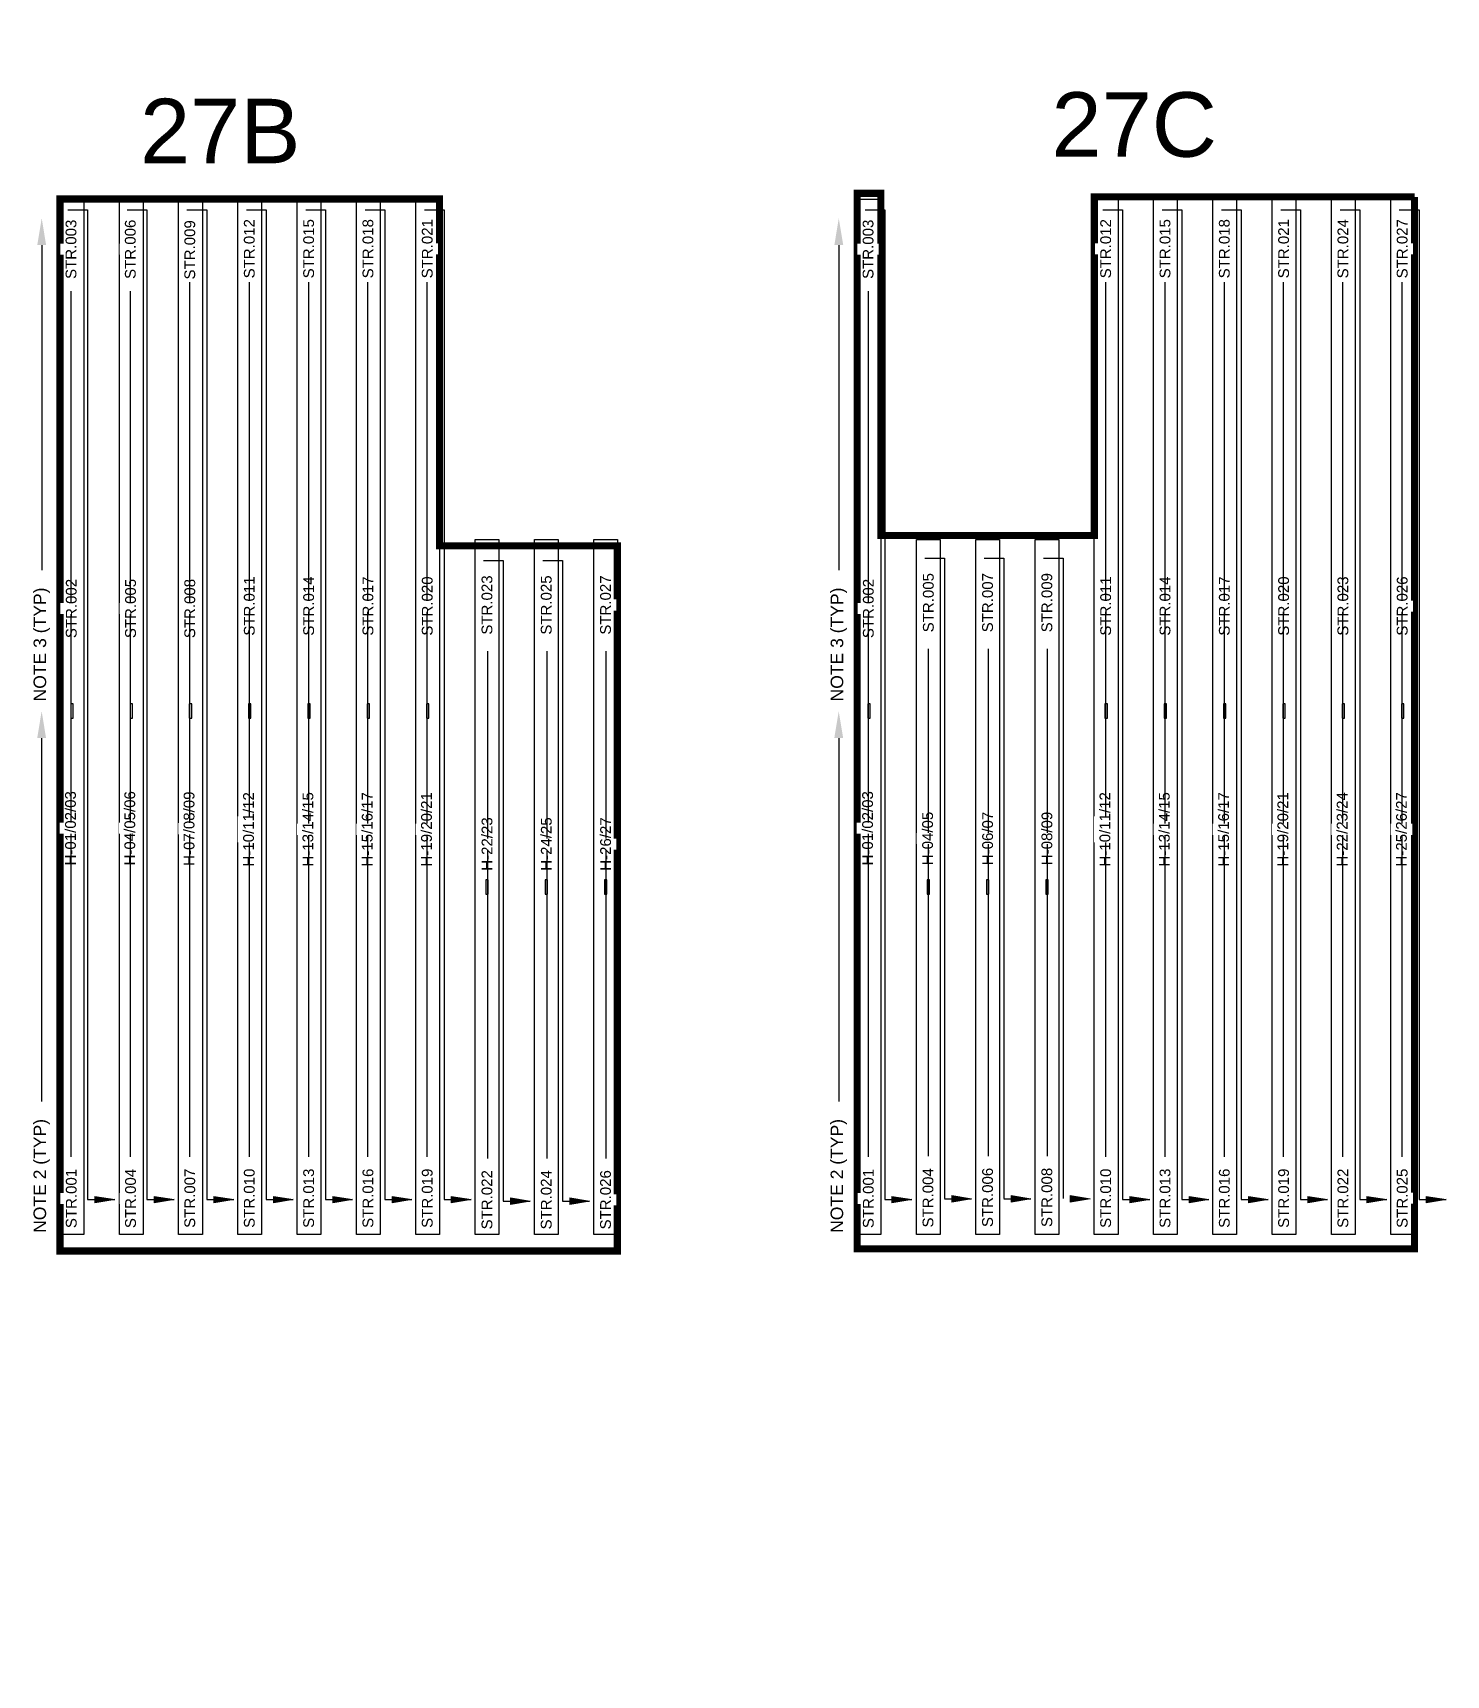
# Model space of a CAD drawing. Header units: inches. Extents: x -4 to 3761, y -12 to 63679.
# Drawn here: x 3314.1 to 3708.2, y 1378 to 1836.2 of the extents above; entities that cross this region are included whole.
import ezdxf
from ezdxf import colors
from ezdxf.entities.mleader import LeaderData, LeaderLine
from ezdxf.math import Vec2, Vec3

# ---------------------------------------------------------------- set-up
doc = ezdxf.new("R2010")
doc.units = ezdxf.units.IN
doc.header["$MEASUREMENT"] = 0
for name, color, linetype in [('E-TEXT', 7, 'Continuous'), ('G-ANNO-TEXT', 1, 'Continuous'), ('PV-LBD ARCHETYPES', 7, 'Continuous'), ('PVcase PV Modules (optimised)', 142, 'Continuous'), ('RISEN', 130, 'Continuous')]:
    doc.layers.add(name, color=color, linetype=linetype)
doc.styles.add('NEI-A', font='arial.ttf')

# ---------------------------------------------------------------- blocks, each defined once
blk = doc.blocks.new('1P87@52DEG F TR ID1 PVBlock')
at = {"color": 0}
blk.add_polyline3d([(0, 1.135500000000008, 0), (6.363065629955145e-14, -287.7025, 6.363065629955144e-14), (-6.613999999999936, -287.7025, 6.363065629955144e-14), (-6.614, 1.135500000000006, 0)], close=True, dxfattribs=at)
at = {"layer": 'PVcase PV Modules (optimised)', "color": 0}
blk.add_lwpolyline([(-2.9763, -142.9205), (-3.6377, -142.9205), (-3.6377, -146.9205), (-2.9763, -146.9205)], close=True, dxfattribs=at)
blk = doc.blocks.new('1P58@52DEG F TR ID1 PVBlock')
at = {"color": 0}
blk.add_polyline3d([(0, 1.135499999999993, 0), (4.254840924033943e-14, -192.7565, 4.254840924033942e-14), (-6.613999999999957, -192.7565, 4.254840924033942e-14), (-6.614, 1.135499999999992, 0)], close=True, dxfattribs=at)
at = {"layer": 'PVcase PV Modules (optimised)', "color": 0}
blk.add_lwpolyline([(-2.9763, -93.81050000000002), (-3.6377, -93.81050000000002), (-3.6377, -97.81050000000002), (-2.9763, -97.81050000000002)], close=True, dxfattribs=at)
blk = doc.blocks.new('_ClosedBlank')
at = {"color": 0, "linetype": 'ByBlock', "lineweight": -2}
for p, q in [((-1, 0.1666666666666667), (0, 0)), ((-1, 0.1666666666666667), (-1, -0.1666666666666667)), ((0, 0), (-1, -0.1666666666666667))]:
    blk.add_line(p, q, dxfattribs=at)
blk = doc.blocks.new('AR')
h = blk.add_hatch(color=256)
h.dxf.hatch_style = 1
h.paths.add_polyline_path([(0, 0.03000078521930405), (0, -0.03000078521930405), (0.1800047113158314, 0)])
at = {"xscale": 0.1800047113158301, "yscale": 0.1800047113158301, "zscale": 0.1800047113158301}
blk.add_blockref('_ClosedBlank', (0.1800047113158314, 0), dxfattribs=at)

msp = doc.modelspace()

# ---------------------------------------------------------------- linework, layer by layer
at = {"const_width": 2, "elevation": 5.564699999999529}
msp.add_lwpolyline([(3699.387521134391, 1790.437173639233), (3610.094347906, 1790.437173639233), (3610.094347906, 1695.986558653223), (3550.565321134221, 1695.986558653223), (3550.565321134221, 1791.429968915456), (3543.951147905834, 1791.429968915573), (3543.951147905951, 1496.974968915498), (3699.387347905947, 1496.974968915498), (3699.387347905947, 1790.437173639233)], dxfattribs=at)
at = {"const_width": 2}
msp.add_lwpolyline([(3477.082236048467, 1693.061984926039), (3427.486662819566, 1693.061984926039), (3427.48683604801, 1789.832253576531), (3321.657862819549, 1789.832253576531), (3321.657862819549, 1496.370048852679), (3477.082236048467, 1496.370048852563), (3477.082236048467, 1693.061984926039)], dxfattribs=at)
at = {"layer": 'E-TEXT'}
for p, q in [((3323.848668900951, 1786.786104793935), (3329.347103044558, 1786.786104793935)), ((3329.347103044558, 1786.786104793935), (3329.347103044558, 1510.724962608232)), ((3340.384468900905, 1786.786104793935), (3345.882903044512, 1786.786104793935)), ((3345.882903044512, 1786.786104793935), (3345.882903044512, 1510.724962608232)), ((3357.055396777628, 1786.815074772616), (3362.553830921235, 1786.815074772616)), ((3373.647469581388, 1786.815074772616), (3379.145903724995, 1786.815074772616)), ((3390.183269581342, 1786.815074772616), (3395.681703724949, 1786.815074772616)), ((3406.719069581296, 1786.815074772616), (3412.217503724903, 1786.815074772616)), ((3423.254869581251, 1786.815074772616), (3428.753303724857, 1786.815074772616)), ((3546.141953987003, 1786.786104793237, 5.564699999999522), (3551.64038813061, 1786.786104793237, 5.564699999999522)), ((3551.64038813061, 1786.786104793237, 5.564699999999522), (3551.64038813061, 1510.724962607534, 5.564699999999522)), ((3612.476554667744, 1786.815074772616), (3617.974988811351, 1786.815074772616)), ((3629.012354667698, 1786.815074772616), (3634.510788811305, 1786.815074772616)), ((3645.548154667652, 1786.815074772616), (3651.046588811259, 1786.815074772616)), ((3662.083954667607, 1786.815074772616), (3667.582388811213, 1786.815074772616)), ((3678.619754667561, 1786.815074772383), (3684.118188811167, 1786.815074772383)), ((3695.155554667515, 1786.81507477215), (3700.653988811122, 1786.81507477215)), ((3324.790672248163, 1522.609644847033), (3324.790672253635, 1764.148730429397)), ((3341.326472248118, 1522.609644847033), (3341.326472253589, 1764.148730429397)), ((3357.853514451584, 1522.609644847033), (3357.853514457056, 1766.630582476659)), ((3374.445587255344, 1522.609644847033), (3374.445587260816, 1766.630582476659)), ((3390.998232522564, 1522.609644847033), (3390.998232528036, 1766.630582476659)), ((3407.534032522518, 1522.609644847033), (3407.53403252799, 1766.630582476659)), ((3424.069832522473, 1522.609644847033), (3424.069832527944, 1766.630582476659)), ((3547.083957334216, 1522.609644846334, 5.564699999999522), (3547.083957339687, 1764.148730428699, 5.564699999999522)), ((3613.2746723417, 1522.609644847033), (3613.274672347171, 1766.630582476659)), ((3629.82731760892, 1522.609644847033), (3629.827317614392, 1766.630582476659)), ((3646.363117608874, 1522.609644847033), (3646.363117614346, 1766.630582476659)), ((3662.898917608828, 1522.609644847033), (3662.8989176143, 1766.630582476659)), ((3679.434717608783, 1522.6096448468), (3679.434717614254, 1766.630582476426)), ((3695.970517608737, 1522.609644846567), (3695.970517614208, 1766.630582476193)), ((3439.738604887672, 1689.03110328286, 5.564699999987539), (3445.237039031279, 1689.03110328286, 5.564699999987539)), ((3456.274404887743, 1689.031103282976, 5.564699999987536), (3461.772839031349, 1689.031103282976, 5.564699999987536)), ((3562.817089973883, 1689.686970126741, 5.564699999999457), (3568.31552411749, 1689.686970126741, 5.564699999999457)), ((3579.352889973954, 1689.686970126741, 5.564699999999457), (3584.85132411756, 1689.686970126741, 5.564699999999457)), ((3595.888689974024, 1689.686970126857, 5.564699999999457), (3601.387124117631, 1689.686970126857, 5.564699999999457)), ((3440.928085811254, 1522.184676625459, 5.564699999987539), (3440.928085816725, 1663.703082607635, 5.564699999987539)), ((3457.463885811324, 1522.184676625459, 5.564699999987539), (3457.463885816796, 1663.703082607635, 5.564699999987539)), ((3473.999685811395, 1522.184676625575, 5.564699999987536), (3473.999685816867, 1663.703082607752, 5.564699999987536)), ((3563.82232018833, 1522.84054346934, 5.564699999999457), (3563.822320193801, 1664.358949451517, 5.564699999999457)), ((3580.542370897535, 1522.84054346934, 5.564699999999457), (3580.542370903007, 1664.358949451517, 5.564699999999457)), ((3597.078170897606, 1522.84054346934, 5.564699999999457), (3597.078170903078, 1664.358949451517, 5.564699999999457)), ((3345.882903044512, 1510.680917472853), (3353.440822640252, 1510.680917472853)), ((3551.64038813061, 1510.680917472155, 5.564699999999522), (3559.19830772635, 1510.680917472155, 5.564699999999522))]:
    msp.add_line(p, q, dxfattribs=at)

# ---------------------------------------------------------------- block references
at = {"layer": 'E-TEXT', "xscale": 30.78777906583937, "yscale": 30.78777906583937, "zscale": 30.78777906583937}
for p in [(3347.898877357416, 1510.680917472853), (3364.569805234139, 1510.68091747297), (3381.161878037899, 1510.68091747297), (3397.697678037853, 1510.68091747297), (3414.233478037807, 1510.68091747297), (3430.769278037762, 1510.68091747297), (3553.656362443514, 1510.680917472155, 5.564699999999522), (3603.403098430535, 1510.911816095277, 5.564699999999457), (3619.990963124255, 1510.68091747297), (3636.526763124209, 1510.68091747297), (3653.062563124163, 1510.68091747297), (3669.598363124117, 1510.68091747297), (3686.134163124072, 1510.680917472737), (3702.669963124026, 1510.680917472504)]:
    msp.add_blockref('AR', p, dxfattribs=at)
at = {"layer": 'RISEN', "rotation": 180}
for p in [(3321.657862819782, 1502.129753576517), (3338.193662819736, 1502.129753576401), (3354.72946281969, 1502.129753576401), (3371.265262819644, 1502.129753576401), (3387.801062819598, 1502.129753576284), (3404.336862819553, 1502.129753576052), (3420.872662819507, 1502.129753575819), (3543.951147905834, 1502.129753575819, 5.564699999999487), (3610.094347906, 1502.129753575819), (3626.630147905954, 1502.129753575586), (3643.165947905909, 1502.129753575353), (3659.701747905863, 1502.12975357512), (3676.237547905817, 1502.129753574887), (3692.773347905771, 1502.129753574655)]:
    msp.add_blockref('1P87@52DEG F TR ID1 PVBlock', p, dxfattribs=at)
at = {"layer": 'RISEN'}
for p in [(3444.022462819521, 1693.750753575862), (3460.558262819591, 1693.750753575978), (3477.094062819662, 1693.750753575978), (3567.100947905848, 1693.750753575862, 5.564699999999487), (3583.636747905919, 1693.750753575978, 5.564699999999487), (3600.172547905989, 1693.750753575978, 5.564699999999487)]:
    msp.add_blockref('1P58@52DEG F TR ID1 PVBlock', p, dxfattribs=at)

# ---------------------------------------------------------------- texts
at = {"layer": 'PV-LBD ARCHETYPES', "char_height": 18, "width": 46.93423386590548, "attachment_point": 5, "style": 'NEI-A'}
for s, insert in [(' 27C', (3621.214099267548, 1810.502178877867)), (' 27B', (3366.326771445739, 1808.812509643887))]:
    msp.add_mtext(s, dxfattribs=dict(at, insert=insert))

# ---------------------------------------------------------------- leaders
at = {"layer": 'G-ANNO-TEXT'}
ml = msp.add_multileader_mtext('Standard', dxfattribs=at)
ml.set_content('NOTE 3 (TYP)', color=256, style='NEI-A')
ml.set_leader_properties()
ml.build(insert=Vec2(0, 0))
ml.multileader.update_dxf_attribs({"dogleg_length": 0.0625, "arrow_head_size": 7.5, "scale": 60})
ctx = ml.context
ctx.base_point, ctx.scale, ctx.char_height, ctx.arrow_head_size, ctx.landing_gap_size, ctx.plane_origin, ctx.plane_x_axis, ctx.plane_y_axis = Vec3(3316.536760827344, 1644.268892501948), 60, 3.5, 7.5, 5.399999999999999, Vec3(3394.67244654247, 1574.999442760991), Vec3(6.123233995736766e-17, 1), Vec3(-1, 6.123233995736766e-17)
notes = []
notes.append((ctx, [(1, (1, 1, 0), (3316.536760827344, 1690.053885680665), (-6.123233995736766e-17, -1), 3.75, [(0, [(3316.536760825598, 1784.49023798415)], 0, [])])]))
ctx.mtext.insert, ctx.mtext.text_direction, ctx.mtext.rotation, ctx.mtext.width, ctx.mtext.flow_direction = Vec3(3314.272265602187, 1649.668892501895), Vec3(6.123233995736766e-17, 1), 1.570796326794897, 1027, 5
ml = msp.add_multileader_mtext('Standard', dxfattribs=at)
ml.set_content('NOTE 3 (TYP)', color=256, style='NEI-A')
ml.set_leader_properties()
ml.build(insert=Vec2(0, 0))
ml.multileader.update_dxf_attribs({"dogleg_length": 0.0625, "arrow_head_size": 7.5, "scale": 60})
ctx = ml.context
ctx.base_point, ctx.scale, ctx.char_height, ctx.arrow_head_size, ctx.landing_gap_size, ctx.plane_origin, ctx.plane_x_axis, ctx.plane_y_axis = Vec3(3538.830045913397, 1644.268892501249, 5.564699999999511), 60, 3.5, 7.5, 5.399999999999999, Vec3(3616.965731628522, 1574.999442760293, 5.564699999999511), Vec3(6.123233995736766e-17, 1), Vec3(-1, 6.123233995736766e-17)
notes.append((ctx, [(1, (1, 1, 0), (3538.830045913397, 1690.053885679967, 5.564699999999511), (-6.123233995736766e-17, -1), 3.75, [(0, [(3538.83004591165, 1784.490237983451, 5.564699999999511)], 0, [])])]))
ctx.mtext.insert, ctx.mtext.text_direction, ctx.mtext.rotation, ctx.mtext.width, ctx.mtext.flow_direction = Vec3(3536.565550688239, 1649.668892501197, 5.564699999999511), Vec3(6.123233995736766e-17, 1), 1.570796326794897, 1027, 5
ml = msp.add_multileader_mtext('Standard', dxfattribs=at)
ml.set_content('NOTE 2 (TYP)', color=256, style='NEI-A')
ml.set_leader_properties()
ml.build(insert=Vec2(0, 0))
ml.multileader.update_dxf_attribs({"dogleg_length": 0.0625, "arrow_head_size": 7.5, "scale": 60})
ctx = ml.context
ctx.base_point, ctx.scale, ctx.char_height, ctx.arrow_head_size, ctx.landing_gap_size, ctx.plane_origin, ctx.plane_x_axis, ctx.plane_y_axis = Vec3(3316.519360091238, 1496.006965357695), 60, 3.5, 7.5, 5.399999999999999, Vec3(3394.655045806481, 1426.737515616738), Vec3(6.123233995736766e-17, 1), Vec3(-1, 6.123233995736766e-17)
notes.append((ctx, [(1, (1, 1, 0), (3316.519360091238, 1541.791958536413), (-6.123233995736766e-17, -1), 3.75, [(0, [(3316.519360089492, 1646.959980031052)], 0, [])])]))
ctx.mtext.insert, ctx.mtext.text_direction, ctx.mtext.rotation, ctx.mtext.width, ctx.mtext.flow_direction = Vec3(3314.254864866081, 1501.406965357759), Vec3(6.123233995736766e-17, 1), 1.570796326794897, 55.29502575692276, 5
ml = msp.add_multileader_mtext('Standard', dxfattribs=at)
ml.set_content('NOTE 2 (TYP)', color=256, style='NEI-A')
ml.set_leader_properties()
ml.build(insert=Vec2(0, 0))
ml.multileader.update_dxf_attribs({"dogleg_length": 0.0625, "arrow_head_size": 7.5, "scale": 60})
ctx = ml.context
ctx.base_point, ctx.scale, ctx.char_height, ctx.arrow_head_size, ctx.landing_gap_size, ctx.plane_origin, ctx.plane_x_axis, ctx.plane_y_axis = Vec3(3538.812645177291, 1496.006965356997, 5.564699999999511), 60, 3.5, 7.5, 5.399999999999999, Vec3(3616.948330892533, 1426.73751561604, 5.564699999999511), Vec3(6.123233995736766e-17, 1), Vec3(-1, 6.123233995736766e-17)
notes.append((ctx, [(1, (1, 1, 0), (3538.812645177291, 1541.791958535714, 5.564699999999511), (-6.123233995736766e-17, -1), 3.75, [(0, [(3538.812645175545, 1646.959980030353, 5.564699999999511)], 0, [])])]))
ctx.mtext.insert, ctx.mtext.text_direction, ctx.mtext.rotation, ctx.mtext.width, ctx.mtext.flow_direction = Vec3(3536.548149952133, 1501.406965357061, 5.564699999999511), Vec3(6.123233995736766e-17, 1), 1.570796326794897, 55.29502575692276, 5
for ctx, leaders in notes:
    for number, flags, end, landing, length, lines in leaders:
        leader = LeaderData()
        leader.index, (leader.has_last_leader_line, leader.has_dogleg_vector, leader.attachment_direction) = number, flags
        leader.last_leader_point, leader.dogleg_vector, leader.dogleg_length = Vec3(end), Vec3(landing), length
        for number, points, colour, breaks in lines:
            line = LeaderLine()
            line.index, line.vertices, line.color, line.breaks = number, Vec3.list(points), colors.encode_raw_color(colour), breaks
            leader.lines.append(line)
        ctx.leaders.append(leader)

# ---------------------------------------------------------------- next in the draw order: texts
at = {"layer": 'G-ANNO-TEXT', "char_height": 3, "attachment_point": 5, "rotation": 90.00000000000001, "style": 'NEI-A', "bg_fill": 3, "box_fill_scale": 1.5, "bg_fill_color": 256, "bg_fill_transparency": 0}
for s, width, heights, insert in [('STR.003', 0.08227905007894368, [0], (3324.723892389731, 1775.813549720841)), ('STR.006', 0.08227905007894368, [0], (3341.259692389685, 1775.813549720841)), ('STR.009', 0.09626312254585777, [0], (3357.853514451584, 1775.657525541652)), ('STR.012', 0.09626312254585777, [0], (3374.445587255344, 1775.973500425969)), ('STR.015', 5.538555872194771, [3.102319236016371], (3390.998232522564, 1775.973500425969)), ('STR.018', 0.09626312254585777, [0], (3407.534032522518, 1775.973500425969)), ('STR.021', 0.09626312254585777, [0], (3424.069832522473, 1775.973500425969)), ('STR.003', 0.08227905007894368, [0], (3547.017177475783, 1775.813549720142, 5.564699999999522)), ('STR.012', 0.09626312254585777, [0], (3613.2746723417, 1775.973500425969)), ('STR.015', 5.538555872194771, [3.102319236016371], (3629.82731760892, 1775.973500425969)), ('STR.018', 0.09626312254585777, [0], (3646.363117608874, 1775.973500425969)), ('STR.021', 0.09626312254585777, [0], (3662.898917608828, 1775.973500425969)), ('STR.002', 0.09626312254585777, [0], (3324.790672248163, 1675.601619370091)), ('STR.005', 0.09626312254585777, [0], (3341.326472248118, 1675.601619370091)), ('STR.008', 0.09626312254585777, [0], (3357.853514451584, 1675.588481821977)), ('STR.011', 0.09626312254585777, [0], (3374.445587255344, 1676.283087590984)), ('STR.014', 0.09626312254585777, [0], (3390.998232522564, 1676.283087590984)), ('STR.017', 0.09626312254585777, [0], (3407.534032522518, 1676.283087590984)), ('STR.020', 0.09626312254585777, [0], (3424.069832522473, 1676.283087590984)), ('STR.023', 0.09626312254585777, [0], (3440.722355737983, 1676.567210127758, 5.564699999987539)), ('STR.025', 0.09626312254585777, [0], (3457.258155738054, 1676.567210127758, 5.564699999987539)), ('STR.027', 0.09626312254585777, [0], (3473.793955738125, 1676.567210127874, 5.564699999987536)), ('STR.002', 0.09626312254585777, [0], (3547.083957334216, 1675.601619369392, 5.564699999999522)), ('STR.005', 0.08227905007894368, [0], (3563.82232018833, 1677.223134869985, 5.564699999999457)), ('STR.007', 3, [4.779883120311894], (3580.336640824265, 1677.223076971639, 5.564699999999457)), ('STR.009', 0.09626312254585777, [0], (3596.872440824336, 1677.223076971639, 5.564699999999457)), ('STR.011', 0.09626312254585777, [0], (3613.2746723417, 1676.283087590984)), ('STR.014', 0.09626312254585777, [0], (3629.82731760892, 1676.283087590984)), ('STR.017', 0.09626312254585777, [0], (3646.363117608874, 1676.283087590984)), ('STR.020', 0.09626312254585777, [0], (3662.898917608828, 1676.283087590984)), ('STR.004', 0.09626312254585777, [0], (3341.326472248118, 1511.003969202093)), ('STR.007', 0.09626312254585777, [0], (3357.853514451584, 1511.073362407084)), ('STR.024', 0.09626312254585777, [0], (3457.258155738054, 1510.644015002805, 5.564699999987539)), ('STR.026', 0.09626312254585777, [0], (3473.793955738125, 1510.644015002921, 5.564699999987536)), ('STR.001', 0.09626312254585777, [0], (3547.083957334216, 1511.003969201395, 5.564699999999522)), ('STR.004', 0.09626312254585777, [0], (3563.723884722618, 1511.187370533748, 5.564699999999457)), ('STR.006', 0.09626312254585777, [0], (3580.336640824265, 1511.299881846686, 5.564699999999457)), ('STR.008', 0.09626312254585777, [0], (3596.872440824336, 1511.299881846686, 5.564699999999457)), ('STR.010', 0.09626312254585777, [0], (3613.2746723417, 1511.073362407084))]:
    msp.add_mtext_dynamic_manual_height_columns(s, width=width, gutter_width=0.5613638383004711, heights=heights, dxfattribs=dict(at, insert=insert))
at = {"layer": 'G-ANNO-TEXT', "char_height": 3, "attachment_point": 5, "rotation": 90.00000000000003, "style": 'NEI-A', "bg_fill": 3, "box_fill_scale": 1.5, "bg_fill_color": 256, "bg_fill_transparency": 0}
for s, insert, width in [('H-01/02/03', (3324.584510642387, 1614.284057704192), 0.08227905007894368), ('H-04/05/06', (3341.120310642341, 1614.284057704192), 0.08227905007894368), ('H-07/08/09', (3357.647352845808, 1614.177946735681), 0.08227905007894368), ('H-10/11/12', (3374.239425649568, 1613.997726518936), 4.240914626101732), ('H-13/14/15', (3390.792070916788, 1613.997726518936), 0.08227905007894368), ('H-15/16/17', (3407.327870916742, 1613.997726518936), 0.08227905007894368), ('H-19/20/21', (3423.863670916696, 1613.997726518936), 0.08227905007894368), ('H-01/02/03', (3546.87779572844, 1614.284057703493, 5.564699999999522), 0.08227905007894368), ('H-10/11/12', (3613.068510735924, 1613.997726518936), 4.240914626101732), ('H-13/14/15', (3629.621156003144, 1613.997726518936), 0.08227905007894368), ('H-15/16/17', (3646.156956003098, 1613.997726518936), 0.08227905007894368), ('H-19/20/21', (3662.692756003052, 1613.997726518936), 0.08227905007894368), ('H-04/05', (3563.616158582553, 1611.444812302054, 5.564699999999457), 0.08227905007894368), ('H-06/07', (3580.354117376547, 1611.444812302054, 5.564699999999457), 0.08227905007894368), ('H-08/09', (3596.889917376618, 1611.444812302054, 5.564699999999457), 0.08227905007894368), ('H-22/23', (3440.739832290266, 1609.89087611767, 5.564699999987539), 0.08227905007894368), ('H-24/25', (3457.275632290336, 1609.89087611767, 5.564699999987539), 0.08227905007894368), ('H-26/27', (3473.811432290407, 1609.890876117787, 5.564699999987536), 0.08227905007894368)]:
    msp.add_mtext(s, dxfattribs=dict(at, insert=insert, width=width))

# ---------------------------------------------------------------- next in the draw order: linework, layer by layer
at = {"layer": 'E-TEXT'}
for p, q in [((3362.553830921235, 1786.815074772616), (3362.553830921235, 1510.724962608349)), ((3617.974988811351, 1786.815074772616), (3617.974988811351, 1510.724962608349)), ((3461.772839031349, 1689.031103282976, 5.564699999987536), (3461.772839031349, 1510.299994386775, 5.564699999987536)), ((3568.31552411749, 1689.686970126741, 5.564699999999457), (3568.31552411749, 1510.955861230539, 5.564699999999457)), ((3584.85132411756, 1689.686970126741, 5.564699999999457), (3584.85132411756, 1510.955861230539, 5.564699999999457)), ((3601.387124117631, 1689.686970126857, 5.564699999999457), (3601.387124117631, 1510.955861230656, 5.564699999999457)), ((3329.347103044558, 1510.680917472853), (3336.905022640297, 1510.680917472853)), ((3362.553830921235, 1510.68091747297), (3370.111750516975, 1510.68091747297)), ((3461.772839031349, 1510.255949251396, 5.564699999987536), (3469.330758627089, 1510.255949251396, 5.564699999987536)), ((3568.31552411749, 1510.91181609516, 5.564699999999457), (3575.873443713229, 1510.91181609516, 5.564699999999457)), ((3584.85132411756, 1510.91181609516, 5.564699999999457), (3592.4092437133, 1510.91181609516, 5.564699999999457)), ((3617.974988811351, 1510.68091747297), (3625.53290840709, 1510.68091747297))]:
    msp.add_line(p, q, dxfattribs=at)

# ---------------------------------------------------------------- next in the draw order: block references
at = {"layer": 'E-TEXT', "xscale": 30.78777906583937, "yscale": 30.78777906583937, "zscale": 30.78777906583937}
for p in [(3331.363077357462, 1510.680917472853), (3447.253013344183, 1510.255949251279, 5.564699999987539), (3463.788813344253, 1510.255949251396, 5.564699999987536), (3570.331498430394, 1510.91181609516, 5.564699999999457), (3586.867298430464, 1510.91181609516, 5.564699999999457)]:
    msp.add_blockref('AR', p, dxfattribs=at)

# ---------------------------------------------------------------- next in the draw order: texts
at = {"layer": 'G-ANNO-TEXT', "char_height": 3, "attachment_point": 5, "rotation": 90.00000000000001, "style": 'NEI-A', "bg_fill": 3, "box_fill_scale": 1.5, "bg_fill_color": 256, "bg_fill_transparency": 0}
for s, insert in [('STR.001', (3324.790672248163, 1511.003969202093)), ('STR.010', (3374.445587255344, 1511.073362407084)), ('STR.013', (3629.82731760892, 1511.073362407084))]:
    msp.add_mtext_dynamic_manual_height_columns(s, width=0.09626312254585777, gutter_width=0.5613638383004711, heights=[0], dxfattribs=dict(at, insert=insert))

# ---------------------------------------------------------------- next in the draw order: linework, layer by layer
at = {"layer": 'E-TEXT'}
for p, q in [((3379.145903724995, 1786.815074772616), (3379.145903724995, 1510.724962608349)), ((3634.510788811305, 1786.815074772616), (3634.510788811305, 1510.724962608349)), ((3379.145903724995, 1510.68091747297), (3386.703823320735, 1510.68091747297)), ((3634.510788811305, 1510.68091747297), (3642.068708407045, 1510.68091747297))]:
    msp.add_line(p, q, dxfattribs=at)

# ---------------------------------------------------------------- next in the draw order: leaders
at = {"layer": 'G-ANNO-TEXT'}
ml = msp.add_multileader_mtext('Standard', dxfattribs=at)
ml.set_content('NOTE 2 (TYP)', color=256, style='NEI-A')
ml.set_leader_properties()
ml.build(insert=Vec2(0, 0))
ml.multileader.update_dxf_attribs({"dogleg_length": 0.0625, "arrow_head_size": 7.5, "scale": 60})
ctx = ml.context
ctx.base_point, ctx.scale, ctx.char_height, ctx.arrow_head_size, ctx.landing_gap_size, ctx.plane_origin, ctx.plane_x_axis, ctx.plane_y_axis = Vec3(3379.583745569158, 0.6238664337446949, 5.564700000000089), 60, 3.5, 7.5, 5.399999999999999, Vec3(3457.7194312844, -68.64558330721204, 5.564700000000089), Vec3(6.123233995736766e-17, 1), Vec3(-1, 6.123233995736766e-17)
notes = []
notes.append((ctx, [(1, (1, 1, 0), (3379.583745569158, 46.40885961246229, 5.564700000000089), (-6.123233995736766e-17, -1), 3.75, [(0, [(3379.583745567411, 198.4721112224927, 5.564700000000089)], 0, [])])]))
ctx.mtext.insert, ctx.mtext.text_direction, ctx.mtext.rotation, ctx.mtext.width, ctx.mtext.flow_direction = Vec3(3377.319250344, 6.023866433808763, 5.564700000000089), Vec3(6.123233995736766e-17, 1), 1.570796326794897, 55.29502575692276, 5
for ctx, leaders in notes:
    for number, flags, end, landing, length, lines in leaders:
        leader = LeaderData()
        leader.index, (leader.has_last_leader_line, leader.has_dogleg_vector, leader.attachment_direction) = number, flags
        leader.last_leader_point, leader.dogleg_vector, leader.dogleg_length = Vec3(end), Vec3(landing), length
        for number, points, colour, breaks in lines:
            line = LeaderLine()
            line.index, line.vertices, line.color, line.breaks = number, Vec3.list(points), colors.encode_raw_color(colour), breaks
            leader.lines.append(line)
        ctx.leaders.append(leader)

# ---------------------------------------------------------------- next in the draw order: texts
at = {"layer": 'G-ANNO-TEXT', "char_height": 3, "attachment_point": 5, "rotation": 90.00000000000001, "style": 'NEI-A', "bg_fill": 3, "box_fill_scale": 1.5, "bg_fill_color": 256, "bg_fill_transparency": 0}
for s, insert in [('STR.013', (3390.998232522564, 1511.073362407084)), ('STR.016', (3646.363117608874, 1511.073362407084))]:
    msp.add_mtext_dynamic_manual_height_columns(s, width=0.09626312254585777, gutter_width=0.5613638383004711, heights=[0], dxfattribs=dict(at, insert=insert))

# ---------------------------------------------------------------- next in the draw order: linework, layer by layer
at = {"layer": 'E-TEXT'}
for p, q in [((3395.681703724949, 1786.815074772616), (3395.681703724949, 1510.724962608349)), ((3651.046588811259, 1786.815074772616), (3651.046588811259, 1510.724962608349)), ((3395.681703724949, 1510.68091747297), (3403.239623320689, 1510.68091747297)), ((3651.046588811259, 1510.68091747297), (3658.604508406999, 1510.68091747297))]:
    msp.add_line(p, q, dxfattribs=at)

# ---------------------------------------------------------------- next in the draw order: texts
at = {"layer": 'G-ANNO-TEXT', "char_height": 3, "attachment_point": 5, "rotation": 90.00000000000001, "style": 'NEI-A', "bg_fill": 3, "box_fill_scale": 1.5, "bg_fill_color": 256, "bg_fill_transparency": 0}
for s, insert in [('STR.016', (3407.534032522518, 1511.073362407084)), ('STR.019', (3662.898917608828, 1511.073362407084))]:
    msp.add_mtext_dynamic_manual_height_columns(s, width=0.09626312254585777, gutter_width=0.5613638383004711, heights=[0], dxfattribs=dict(at, insert=insert))

# ---------------------------------------------------------------- next in the draw order: linework, layer by layer
at = {"layer": 'E-TEXT'}
for p, q in [((3412.217503724903, 1786.815074772616), (3412.217503724903, 1510.724962608349)), ((3667.582388811213, 1786.815074772616), (3667.582388811213, 1510.724962608349)), ((3412.217503724903, 1510.68091747297), (3419.775423320643, 1510.68091747297)), ((3667.582388811213, 1510.68091747297), (3675.140308406953, 1510.68091747297))]:
    msp.add_line(p, q, dxfattribs=at)

# ---------------------------------------------------------------- next in the draw order: texts
at = {"layer": 'G-ANNO-TEXT', "char_height": 3, "attachment_point": 5, "rotation": 90.00000000000001, "style": 'NEI-A', "bg_fill": 3, "box_fill_scale": 1.5, "bg_fill_color": 256, "bg_fill_transparency": 0}
for s, insert in [('STR.019', (3424.069832522473, 1511.073362407084)), ('STR.022', (3679.434717608783, 1511.073362406851))]:
    msp.add_mtext_dynamic_manual_height_columns(s, width=0.09626312254585777, gutter_width=0.5613638383004711, heights=[0], dxfattribs=dict(at, insert=insert))

# ---------------------------------------------------------------- next in the draw order: linework, layer by layer
at = {"layer": 'E-TEXT'}
for p, q in [((3428.753303724857, 1786.815074772616), (3428.753303724857, 1510.724962608349)), ((3684.118188811167, 1786.815074772383), (3684.118188811167, 1510.724962608116)), ((3428.753303724857, 1510.68091747297), (3436.311223320597, 1510.68091747297)), ((3684.118188811167, 1510.680917472737), (3691.676108406907, 1510.680917472737))]:
    msp.add_line(p, q, dxfattribs=at)

# ---------------------------------------------------------------- next in the draw order: leaders
at = {"layer": 'G-ANNO-TEXT'}
ml = msp.add_multileader_mtext('Standard', dxfattribs=at)
ml.set_content('NOTE 3 (TYP)', color=256, style='NEI-A')
ml.set_leader_properties()
ml.build(insert=Vec2(0, 0))
ml.multileader.update_dxf_attribs({"dogleg_length": 0.0625, "arrow_head_size": 7.5, "scale": 60})
ctx = ml.context
ctx.base_point, ctx.scale, ctx.char_height, ctx.arrow_head_size, ctx.landing_gap_size, ctx.plane_origin, ctx.plane_x_axis, ctx.plane_y_axis = Vec3(3423.806278384574, 473.9545545629238), 60, 3.5, 7.5, 5.399999999999999, Vec3(3501.9419640997, 404.6851048219671), Vec3(6.123233995736766e-17, 1), Vec3(-1, 6.123233995736766e-17)
notes = []
notes.append((ctx, [(1, (1, 1, 0), (3423.806278384574, 519.7395477416414), (-6.123233995736766e-17, -1), 3.75, [(0, [(3423.806278382828, 569.5164539467498)], 0, [])])]))
ctx.mtext.insert, ctx.mtext.text_direction, ctx.mtext.rotation, ctx.mtext.width, ctx.mtext.flow_direction = Vec3(3421.541783159416, 479.3545545628715), Vec3(6.123233995736766e-17, 1), 1.570796326794897, 1027, 5
ml = msp.add_multileader_mtext('Standard', dxfattribs=at)
ml.set_content('NOTE 2 (TYP)', color=256, style='NEI-A')
ml.set_leader_properties()
ml.build(insert=Vec2(0, 0))
ml.multileader.update_dxf_attribs({"dogleg_length": 0.0625, "arrow_head_size": 7.5, "scale": 60})
ctx = ml.context
ctx.base_point, ctx.scale, ctx.char_height, ctx.arrow_head_size, ctx.landing_gap_size, ctx.plane_origin, ctx.plane_x_axis, ctx.plane_y_axis = Vec3(3423.788877648468, 373.1006501610403), 60, 3.5, 7.5, 5.399999999999999, Vec3(3501.924563363711, 303.8312004200836), Vec3(6.123233995736766e-17, 1), Vec3(-1, 6.123233995736766e-17)
notes.append((ctx, [(1, (1, 1, 0), (3423.788877648468, 418.885643339758), (-6.123233995736766e-17, -1), 3.75, [(0, [(3423.788877646722, 476.5735428653845)], 0, [])])]))
ctx.mtext.insert, ctx.mtext.text_direction, ctx.mtext.rotation, ctx.mtext.width, ctx.mtext.flow_direction = Vec3(3421.524382423311, 378.5006501611044), Vec3(6.123233995736766e-17, 1), 1.570796326794897, 55.29502575692276, 5
for ctx, leaders in notes:
    for number, flags, end, landing, length, lines in leaders:
        leader = LeaderData()
        leader.index, (leader.has_last_leader_line, leader.has_dogleg_vector, leader.attachment_direction) = number, flags
        leader.last_leader_point, leader.dogleg_vector, leader.dogleg_length = Vec3(end), Vec3(landing), length
        for number, points, colour, breaks in lines:
            line = LeaderLine()
            line.index, line.vertices, line.color, line.breaks = number, Vec3.list(points), colors.encode_raw_color(colour), breaks
            leader.lines.append(line)
        ctx.leaders.append(leader)

# ---------------------------------------------------------------- next in the draw order: texts
at = {"layer": 'G-ANNO-TEXT', "char_height": 3, "attachment_point": 5, "rotation": 90.00000000000001, "style": 'NEI-A', "bg_fill": 3, "box_fill_scale": 1.5, "bg_fill_color": 256, "bg_fill_transparency": 0}
for s, insert in [('STR.024', (3679.434717608783, 1775.973500425504)), ('STR.023', (3679.434717608783, 1676.283087590519)), ('STR.022', (3440.722355737983, 1510.644015002805, 5.564699999987539)), ('STR.025', (3695.970517608737, 1511.073362406618))]:
    msp.add_mtext_dynamic_manual_height_columns(s, width=0.09626312254585777, gutter_width=0.5613638383004711, heights=[0], dxfattribs=dict(at, insert=insert))
at = {"layer": 'G-ANNO-TEXT', "insert": (3679.228556003006, 1613.99772651847), "char_height": 3, "width": 0.08227905007894368, "attachment_point": 5, "rotation": 90.00000000000003, "style": 'NEI-A', "bg_fill": 3, "box_fill_scale": 1.5, "bg_fill_color": 256, "bg_fill_transparency": 0}
msp.add_mtext('H-22/23/24', dxfattribs=at)

# ---------------------------------------------------------------- next in the draw order: linework, layer by layer
at = {"layer": 'E-TEXT'}
for p, q in [((3700.653988811122, 1786.81507477215), (3700.653988811122, 1510.724962607883)), ((3445.237039031279, 1689.03110328286, 5.564699999987539), (3445.237039031279, 1510.299994386658, 5.564699999987539)), ((3445.237039031279, 1510.255949251279, 5.564699999987539), (3452.794958627018, 1510.255949251279, 5.564699999987539)), ((3700.653988811122, 1510.680917472504), (3708.211908406861, 1510.680917472504))]:
    msp.add_line(p, q, dxfattribs=at)

# ---------------------------------------------------------------- next in the draw order: texts
at = {"layer": 'G-ANNO-TEXT', "char_height": 3, "attachment_point": 5, "rotation": 90.00000000000001, "style": 'NEI-A', "bg_fill": 3, "box_fill_scale": 1.5, "bg_fill_color": 256, "bg_fill_transparency": 0}
for s, insert in [('STR.027', (3695.970517608737, 1775.973500425504)), ('STR.026', (3695.970517608737, 1676.283087590519))]:
    msp.add_mtext_dynamic_manual_height_columns(s, width=0.09626312254585777, gutter_width=0.5613638383004711, heights=[0], dxfattribs=dict(at, insert=insert))
at = {"layer": 'G-ANNO-TEXT', "insert": (3695.764356002961, 1613.99772651847), "char_height": 3, "width": 0.08227905007894368, "attachment_point": 5, "rotation": 90.00000000000003, "style": 'NEI-A', "bg_fill": 3, "box_fill_scale": 1.5, "bg_fill_color": 256, "bg_fill_transparency": 0}
msp.add_mtext('H-25/26/27', dxfattribs=at)

doc.saveas('drawing.dxf')
